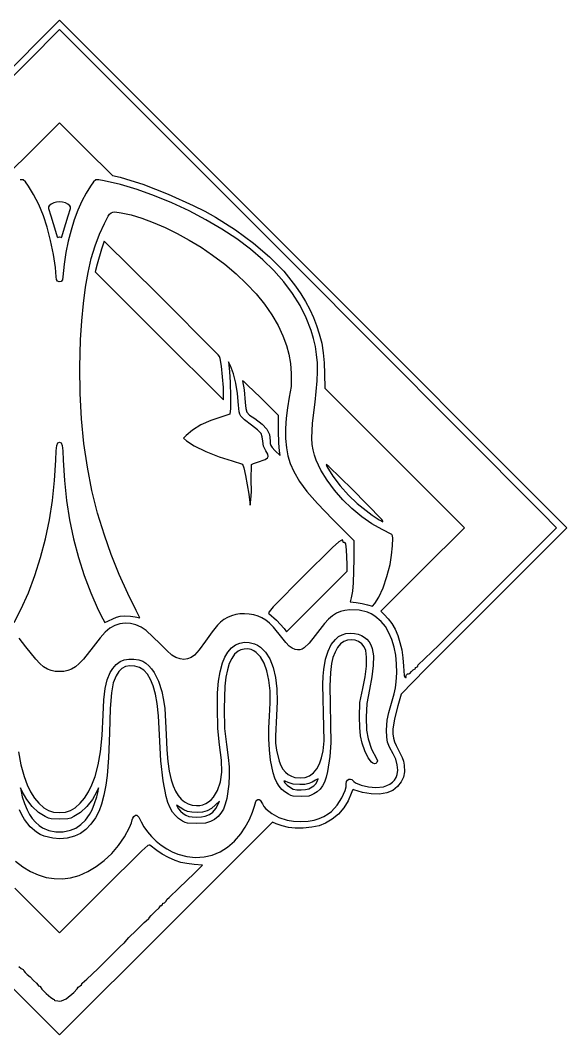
# Model space of a CAD drawing. Extents: x 247 to 565, y 182 to 499.
# Drawn here: x 393.7 to 564.6, y 182.1 to 499.2 of the extents above; entities that cross this region are included whole.
import ezdxf

# ---------------------------------------------------------------- set-up
doc = ezdxf.new("R2010")
doc.units = 0

msp = doc.modelspace()

# ---------------------------------------------------------------- linework, layer by layer
at = {"layer": 'Calque 1'}
for p, q in [((326.65155, 419.89691), (405.96015, 499.20551)), ((405.96015, 499.20551), (485.26875, 419.89691)), ((405.96087, 496.29526), (332.78697, 423.13816)), ((479.13477, 423.13816), (405.96087, 496.29526)), ((397.69259, 458.95961), (405.96082, 467.18823)), ((405.96082, 467.18823), (414.22905, 458.95961)), ((389.42436, 450.73098), (397.69259, 458.95961)), ((414.22905, 458.95961), (422.49728, 450.73098)), ((422.49728, 450.73098), (424.87853, 450.12766)), ((394.578136, 449.299985), (393.617073, 449.36441)), ((395.320599, 448.691697), (394.578136, 449.299985)), ((396.29584, 447.3613), (395.320599, 448.691697)), ((397.86667, 444.794786), (396.29584, 447.3613)), ((415.62246, 447.36139), (414.245139, 445.194324)), ((416.598908, 448.691863), (415.62246, 447.36139)), ((417.341809, 449.300135), (416.598908, 448.691863)), ((418.302853, 449.364514), (417.341809, 449.300135)), ((419.93373, 449.06331), (418.302853, 449.364514)), ((425.004902, 447.867159), (419.93373, 449.06331)), ((424.87853, 450.12766), (428.292431, 449.165775)), ((430.282741, 446.285816), (425.004902, 447.867159)), ((428.292431, 449.165775), (432.009323, 447.944925)), ((432.009323, 447.944925), (439.926374, 444.904081)), ((399.45112, 441.583166), (397.86667, 444.794786)), ((414.245139, 445.194324), (412.936277, 442.683813)), ((435.679752, 444.3577), (430.282741, 446.285816)), ((441.108443, 442.121226), (435.679752, 444.3577)), ((439.926374, 444.904081), (447.778278, 441.360626)), ((400.90393, 438.049063), (399.45112, 441.583166)), ((402.69663, 441.17707), (402.507986, 440.860632)), ((402.507986, 440.860632), (402.508734, 440.376393)), ((403.345127, 441.719178), (402.69663, 441.17707)), ((404.137316, 442.106399), (403.345127, 441.719178)), ((405.025299, 442.338731), (404.137316, 442.106399)), ((405.96118, 442.416175), (405.025299, 442.338731)), ((406.897061, 442.338731), (405.96118, 442.416175)), ((407.785044, 442.106399), (406.897061, 442.338731)), ((408.577233, 441.719178), (407.785044, 442.106399)), ((409.22573, 441.17707), (408.577233, 441.719178)), ((409.414374, 440.860632), (409.22573, 441.17707)), ((409.413626, 440.376393), (409.414374, 440.860632)), ((412.936277, 442.683813), (411.711637, 439.876538)), ((446.481319, 439.614813), (441.108443, 442.121226)), ((447.778278, 441.360626), (451.413736, 439.511513)), ((402.07984, 434.5151), (400.90393, 438.049063)), ((402.508734, 440.376393), (403.21534, 438.08929)), ((403.21534, 438.08929), (404.68548, 433.25633)), ((407.23688, 433.25633), (408.70702, 438.08929)), ((408.70702, 438.08929), (409.413626, 440.376393)), ((411.711637, 439.876538), (410.586984, 436.819183)), ((419.97688, 435.706), (421.153983, 437.964687)), ((421.153983, 437.964687), (421.611813, 438.631322)), ((421.611813, 438.631322), (422.071882, 439.045211)), ((422.071882, 439.045211), (422.601232, 439.24815)), ((422.601232, 439.24815), (423.266903, 439.281935)), ((423.266903, 439.281935), (425.27537, 439.00922)), ((425.27537, 439.00922), (428.318737, 438.360467)), ((428.318737, 438.360467), (431.663365, 437.357059)), ((451.710888, 436.876878), (446.481319, 439.614813)), ((451.413736, 439.511513), (454.71363, 437.67006)), ((454.71363, 437.67006), (460.996202, 433.699346)), ((403.142951, 430.35699), (402.07984, 434.5151)), ((410.586984, 436.819183), (409.578081, 433.558428)), ((418.431909, 432.313545), (419.97688, 435.706)), ((431.663365, 437.357059), (435.234125, 436.033645)), ((435.234125, 436.033645), (438.955887, 434.424879)), ((456.709656, 433.945838), (451.710888, 436.876878)), ((404.68548, 433.25633), (405.19882, 431.5469)), ((405.19882, 431.5469), (405.393068, 431.306716)), ((405.393068, 431.306716), (405.59792, 431.36816)), ((405.59792, 431.36816), (405.96118, 431.537345)), ((405.96118, 431.537345), (406.32444, 431.36816)), ((406.32444, 431.36816), (406.529292, 431.306711)), ((406.32444, 431.36816), (406.32444, 431.36816)), ((406.529292, 431.306711), (406.72354, 431.546885)), ((406.72354, 431.546885), (407.23688, 433.25633)), ((409.578081, 433.558428), (408.700694, 430.140956)), ((417.07647, 428.656308), (418.431909, 432.313545)), ((438.955887, 434.424879), (442.753523, 432.565411)), ((442.753523, 432.565411), (446.551902, 430.489895)), ((461.39013, 430.86011), (456.709656, 433.945838)), ((460.996202, 433.699346), (466.649658, 429.554943)), ((404.043779, 425.965681), (403.142951, 430.35699)), ((408.700694, 430.140956), (407.970585, 426.613449)), ((415.903906, 424.70167), (417.07647, 428.656308)), ((419.9513, 430.1294), (419.040786, 427.710625)), ((436.909529, 413.426845), (419.9513, 430.1294)), ((446.551902, 430.489895), (450.275894, 428.23298)), ((450.275894, 428.23298), (453.85037, 425.82932)), ((465.643263, 427.681659), (461.39013, 430.86011)), ((466.649658, 429.554943), (471.670906, 425.24032)), ((404.668064, 421.969557), (404.043779, 425.965681)), ((407.970585, 426.613449), (407.40352, 423.02259)), ((419.040786, 427.710625), (417.71724, 423.00588)), ((453.85037, 425.82932), (457.662355, 422.963511)), ((469.523138, 424.375293), (465.643263, 427.681659)), ((471.670906, 425.24032), (476.056855, 420.758948)), ((404.90155, 418.997), (404.668064, 421.969557)), ((407.40352, 423.02259), (407.01821, 418.997)), ((414.90756, 420.417013), (415.903906, 424.70167)), ((417.71724, 423.00588), (417.12104, 420.62463)), ((457.662355, 422.963511), (461.208415, 419.96996)), ((473.024166, 420.947888), (469.523138, 424.375293)), ((556.83787, 345.26696), (479.13477, 423.13816)), ((405.019298, 418.148471), (404.90155, 418.997)), ((407.01821, 418.997), (406.904598, 418.047253)), ((414.080774, 415.769716), (414.90756, 420.417013)), ((417.12104, 420.62463), (437.13884, 400.58243)), ((461.208415, 419.96996), (464.469581, 416.870475)), ((476.14076, 417.406322), (473.024166, 420.947888)), ((476.056855, 420.758948), (479.804413, 416.114295)), ((485.26875, 419.89691), (564.57735, 340.58831)), ((405.347836, 417.607741), (405.019298, 418.148471)), ((405.850106, 417.407843), (405.347836, 417.607741)), ((406.48905, 417.58181), (405.850106, 417.407843)), ((406.904598, 418.047253), (406.48905, 417.58181)), ((413.41689, 410.727161), (414.080774, 415.769716)), ((464.469581, 416.870475), (467.426882, 413.686864)), ((478.867331, 413.757474), (476.14076, 417.406322)), ((479.804413, 416.114295), (481.43783, 413.731824)), ((455.5521, 394.6338), (436.909529, 413.426845)), ((467.426882, 413.686864), (470.061351, 410.440935)), ((481.198292, 410.008221), (478.867331, 413.757474)), ((481.43783, 413.731824), (482.910489, 411.309833)), ((412.909251, 405.256729), (413.41689, 410.727161)), ((470.061351, 410.440935), (472.354018, 407.154496)), ((483.128054, 406.16544), (481.198292, 410.008221)), ((482.910489, 411.309833), (484.222006, 408.848758)), ((472.354018, 407.154496), (474.285914, 403.849355)), ((484.65103, 402.23601), (483.128054, 406.16544)), ((484.222006, 408.848758), (485.371992, 406.349032)), ((485.371992, 406.349032), (486.360062, 403.811088)), ((412.5512, 399.3258), (412.909251, 405.256729)), ((474.285914, 403.849355), (475.83807, 400.54732)), ((486.360062, 403.811088), (487.18583, 401.23536)), ((437.13884, 400.58243), (457.26474, 380.54023)), ((475.83807, 400.54732), (476.946845, 397.570084)), ((485.396374, 399.74416), (484.65103, 402.23601)), ((485.967609, 397.258956), (485.396374, 399.74416)), ((487.18583, 401.23536), (487.947473, 398.225269)), ((412.312017, 390.803807), (412.5512, 399.3258)), ((476.946845, 397.570084), (477.696606, 394.803345)), ((486.367299, 394.733816), (485.967609, 397.258956)), ((487.947473, 398.225269), (488.461556, 395.283868)), ((455.967993, 394.094172), (455.5521, 394.6338)), ((456.248586, 393.458166), (455.967993, 394.094172)), ((456.66377, 391.06193), (456.248586, 393.458166)), ((477.696606, 394.803345), (478.149429, 391.957368)), ((486.598011, 392.122157), (486.367299, 394.733816)), ((488.461556, 395.283868), (488.759304, 392.178587)), ((412.399881, 382.586916), (412.312017, 390.803807)), ((457.18904, 384.44286), (456.66377, 391.06193)), ((459.39378, 391.22411), (458.78263, 392.44655)), ((458.78263, 392.44655), (459.07197, 389.46999)), ((460.337517, 388.691749), (459.39378, 391.22411)), ((478.149429, 391.957368), (478.36739, 388.74242)), ((486.66231, 389.3774), (486.598011, 392.122157)), ((488.759304, 392.178587), (488.87194, 388.67686)), ((459.07197, 389.46999), (459.326857, 385.966335)), ((461.072605, 385.821059), (460.337517, 388.691749)), ((478.36739, 388.74242), (478.377469, 384.775768)), ((486.562761, 386.45296), (486.66231, 389.3774)), ((488.87194, 388.67686), (488.90774, 384.24567)), ((457.18894, 384.44284), (457.18904, 384.44286)), ((457.26474, 380.54023), (457.18894, 384.44284)), ((459.326857, 385.966335), (459.453062, 381.597644)), ((461.60625, 382.577294), (461.072605, 385.821059)), ((463.599698, 386.250085), (463.20631, 386.4933)), ((463.20631, 386.4933), (463.695501, 383.682794)), ((464.780304, 385.196691), (463.599698, 386.250085)), ((468.77259, 381.33623), (464.780304, 385.196691)), ((478.377469, 384.775768), (477.82489, 381.38135)), ((485.88238, 379.87871), (486.562761, 386.45296)), ((488.90774, 384.24567), (510.73504, 362.41717)), ((412.818015, 374.648598), (412.399881, 382.586916)), ((459.453062, 381.597644), (459.431987, 377.807426)), ((461.94566, 378.92571), (461.60625, 382.577294)), ((463.695501, 383.682794), (464.06644, 379.74668)), ((474.487, 375.65), (468.77259, 381.33623)), ((477.82489, 381.38135), (477.228316, 378.073197)), ((459.431987, 377.807426), (459.24503, 376.03919)), ((462.134689, 376.849082), (461.94566, 378.92571)), ((464.06644, 379.74668), (464.223162, 377.861403)), ((464.223162, 377.861403), (464.58144, 376.706212)), ((477.228316, 378.073197), (476.838131, 374.816533)), ((485.090132, 373.301307), (485.88238, 379.87871)), ((413.569641, 366.962325), (412.818015, 374.648598)), ((456.43532, 375.14099), (453.274566, 374.113839)), ((459.24503, 376.03919), (456.43532, 375.14099)), ((462.317085, 376.121775), (462.134689, 376.849082)), ((462.621444, 375.504195), (462.317085, 376.121775)), ((463.786167, 374.305386), (462.621444, 375.504195)), ((466.0091, 372.66699), (463.786167, 374.305386)), ((464.58144, 376.706212), (465.418158, 375.804525)), ((465.418158, 375.804525), (467.0102, 374.67976)), ((467.0102, 374.67976), (469.288242, 372.955116)), ((474.48818, 370.85526), (474.487, 375.65)), ((476.838131, 374.816533), (476.655316, 371.622377)), ((447.506, 371.097314), (445.51632, 369.43118)), ((450.195104, 372.712074), (447.506, 371.097314)), ((453.274566, 374.113839), (450.195104, 372.712074)), ((467.915274, 371.166507), (466.0091, 372.66699)), ((468.98603, 370.06417), (467.915274, 371.166507)), ((469.288242, 372.955116), (470.77491, 371.341572)), ((470.77491, 371.341572), (471.257513, 370.525005)), ((476.655316, 371.622377), (476.68085, 368.50175)), ((484.876084, 368.550371), (485.090132, 373.301307)), ((445.51632, 369.43118), (444.72257, 368.58525)), ((444.72257, 368.58525), (445.68366, 367.74975)), ((469.35021, 369.022849), (468.98603, 370.06417)), ((469.54159, 367.63712), (469.35021, 369.022849)), ((471.257513, 370.525005), (471.585513, 369.674461)), ((471.585513, 369.674461), (471.83536, 367.78911)), ((474.566278, 367.057104), (474.48818, 370.85526)), ((476.68085, 368.50175), (476.90859, 365.603908)), ((484.990264, 366.635907), (484.876084, 368.550371)), ((404.947794, 364.593414), (405.148438, 366.295171)), ((405.148438, 366.295171), (405.46631, 367.10518)), ((405.46631, 367.10518), (405.96082, 367.31123)), ((405.96082, 367.31123), (406.45533, 367.10518)), ((406.45533, 367.10518), (406.773203, 366.295171)), ((406.773203, 366.295171), (406.973846, 364.593414)), ((414.657982, 359.501568), (413.569641, 366.962325)), ((445.68366, 367.74975), (448.114464, 366.145774)), ((448.114464, 366.145774), (451.698906, 364.38658)), ((469.780511, 366.075455), (469.54159, 367.63712)), ((470.47949, 364.64837), (469.780511, 366.075455)), ((471.83536, 367.78911), (471.868496, 366.905608)), ((471.868496, 366.905608), (472.043974, 366.268592)), ((472.043974, 366.268592), (472.489397, 365.612598)), ((472.489397, 365.612598), (473.33237, 364.67216)), ((473.33237, 364.67216), (474.92115, 363.15904)), ((474.75404, 364.65856), (474.566278, 367.057104)), ((476.90859, 365.603908), (477.368192, 363.090789)), ((485.254249, 364.909355), (484.990264, 366.635907)), ((485.66979, 363.281145), (485.254249, 364.909355)), ((404.420756, 355.360458), (404.80497, 361.71212)), ((404.80497, 361.71212), (404.947794, 364.593414)), ((406.973846, 364.593414), (407.11667, 361.71212)), ((407.11667, 361.71212), (407.501042, 355.356874)), ((451.698906, 364.38658), (455.838575, 362.736308)), ((455.838575, 362.736308), (459.93506, 361.4591)), ((467.86507, 361.07202), (470.257191, 361.93039)), ((470.257191, 361.93039), (470.956903, 362.398212)), ((471.06231, 363.552523), (470.47949, 364.64837)), ((470.956903, 362.398212), (471.25843, 362.85641)), ((471.25843, 362.85641), (471.06231, 363.552523)), ((474.75286, 364.65846), (474.75404, 364.65856)), ((474.92115, 363.15904), (474.75286, 364.65846)), ((477.368192, 363.090789), (478.127071, 360.69055)), ((486.23864, 361.66171), (485.66979, 363.281145)), ((487.699547, 358.541471), (486.23864, 361.66171)), ((510.73504, 362.41717), (532.56234, 340.58867)), ((416.086261, 352.239797), (414.657982, 359.501568)), ((459.93506, 361.4591), (463.16107, 360.48592)), ((463.16107, 360.48592), (463.557874, 359.350445)), ((463.557874, 359.350445), (464.123129, 356.940034)), ((465.928, 355.56052), (465.9795, 360.35851)), ((465.9795, 360.35851), (466.605305, 360.682246)), ((466.605305, 360.682246), (467.86507, 361.07202)), ((478.127071, 360.69055), (479.25264, 358.13135)), ((489.612579, 355.402643), (487.699547, 358.541471)), ((490.207131, 359.746074), (489.335446, 360.393915)), ((489.335446, 360.393915), (489.56613, 359.77052)), ((489.56613, 359.77052), (491.446918, 356.717233)), ((497.48585, 352.62677), (490.207131, 359.746074)), ((403.750517, 349.126904), (404.420756, 355.360458)), ((407.501042, 355.356874), (408.171455, 349.121431)), ((464.123129, 356.940034), (465.16525, 351.08069)), ((465.952191, 351.866309), (465.92798, 355.56053)), ((465.92798, 355.56053), (465.928, 355.56052)), ((479.25264, 358.13135), (480.965812, 355.069016)), ((491.911898, 352.31413), (489.612579, 355.402643)), ((491.446918, 356.717233), (493.727675, 353.667411)), ((417.857699, 345.150484), (416.086261, 352.239797)), ((480.965812, 355.069016), (483.275012, 351.910335)), ((494.531669, 349.344839), (491.911898, 352.31413)), ((493.727675, 353.667411), (496.29752, 350.757294)), ((506.8026, 343.16792), (497.48585, 352.62677)), ((402.797521, 343.025459), (403.750517, 349.126904)), ((408.171455, 349.121431), (409.124821, 343.019016)), ((465.16525, 351.08069), (465.62466, 347.62777)), ((465.62466, 347.62777), (465.83778, 349.3335)), ((465.83778, 349.3335), (465.952191, 351.866309)), ((483.275012, 351.910335), (486.594227, 348.146112)), ((497.406055, 346.563675), (494.531669, 349.344839)), ((496.29752, 350.757294), (499.04557, 348.12312)), ((486.594227, 348.146112), (491.33744, 343.26715)), ((500.469219, 344.039545), (497.406055, 346.563675)), ((499.04557, 348.12312), (503.701264, 344.5422)), ((401.565036, 337.07012), (402.797521, 343.025459)), ((409.124821, 343.019016), (410.358052, 337.062858)), ((419.97552, 338.2071), (417.857699, 345.150484)), ((491.33744, 343.26715), (498.03581, 336.55335)), ((503.655326, 341.841355), (500.469219, 344.039545)), ((503.701264, 344.5422), (505.904725, 343.050931)), ((505.904725, 343.050931), (507.0641, 342.44031)), ((507.098028, 342.654047), (506.8026, 343.16792)), ((506.8026, 343.16792), (506.8026, 343.16792)), ((507.0641, 342.44031), (507.098028, 342.654047)), ((561.36703, 340.55293), (556.83787, 345.26696)), ((506.89854, 340.03801), (503.655326, 341.841355)), ((509.91318, 338.43206), (506.89854, 340.03801)), ((532.56234, 340.58867), (519.49784, 327.52217)), ((564.57735, 340.58831), (538.71455, 314.72461)), ((539.83773, 319.02243), (561.36703, 340.55293)), ((400.056331, 331.274888), (401.565036, 337.07012)), ((410.358052, 337.062858), (411.868061, 331.266182)), ((422.130149, 332.216719), (419.97552, 338.2071)), ((493.275549, 336.155617), (491.303221, 334.374127)), ((493.99088, 336.57261), (493.275549, 336.155617)), ((494.255556, 336.435569), (493.99088, 336.57261)), ((494.33541, 336.65321), (494.255556, 336.435569)), ((494.386679, 336.868721), (494.33541, 336.65321)), ((494.58254, 336.63211), (494.386679, 336.868721)), ((494.71363, 336.06667), (494.58254, 336.63211)), ((498.03581, 336.55335), (498.035, 330.755)), ((510.07387, 338.049302), (509.91318, 338.43206)), ((510.157697, 337.295152), (510.07387, 338.049302)), ((510.113651, 334.966088), (510.157697, 337.295152)), ((491.303221, 334.374127), (482.28308, 325.48191)), ((494.769715, 335.94939), (494.71363, 336.06667)), ((495.06181, 335.92175), (494.769715, 335.94939)), ((495.30528, 335.85829), (495.06181, 335.92175)), ((495.469933, 335.544971), (495.30528, 335.85829)), ((495.69417, 333.70906), (495.469933, 335.544971)), ((495.8926, 329.20977), (495.69417, 333.70906)), ((509.818822, 332.031679), (510.113651, 334.966088)), ((398.274673, 325.653761), (400.056331, 331.274888)), ((411.868061, 331.266182), (413.651758, 325.642215)), ((424.655189, 325.976126), (422.130149, 332.216719)), ((498.035, 330.755), (497.816236, 323.381055)), ((509.31099, 329.07874), (509.818822, 332.031679)), ((486.44161, 317.48491), (495.91884, 326.95939)), ((495.89264, 329.20973), (495.8926, 329.20977)), ((495.91884, 326.95939), (495.89264, 329.20973)), ((519.49784, 327.52217), (506.43334, 314.45567)), ((508.333347, 325.328291), (509.31099, 329.07874)), ((396.22333, 320.220738), (398.274673, 325.653761)), ((413.651758, 325.642215), (415.706057, 320.204186)), ((427.341169, 319.97732), (424.655189, 325.976126)), ((482.28308, 325.48191), (472.795342, 315.858185)), ((507.122028, 321.802093), (508.333347, 325.328291)), ((497.537698, 320.712912), (497.14187, 318.6628)), ((497.816236, 323.381055), (497.537698, 320.712912)), ((505.817772, 318.861918), (507.122028, 321.802093)), ((393.90557, 314.98982), (396.22333, 320.220738)), ((415.706057, 320.204186), (418.02787, 314.96532)), ((429.97862, 314.7123), (427.341169, 319.97732)), ((476.96439, 308.01042), (486.44161, 317.48491)), ((497.14187, 318.6628), (496.80632, 317.36923)), ((496.80632, 317.36923), (498.76033, 317.19216)), ((498.76033, 317.19216), (500.60172, 316.923508)), ((504.56132, 316.86954), (505.817772, 318.861918)), ((524.557668, 303.862866), (539.83773, 319.02243)), ((391.80608, 310.95493), (393.90557, 314.98982)), ((418.02787, 314.96532), (419.458886, 312.128446)), ((431.04876, 312.4069), (429.97862, 314.7123)), ((471.476878, 314.28951), (471.346812, 313.96358)), ((471.346812, 313.96358), (471.44488, 313.80901)), ((472.795342, 315.858185), (471.476878, 314.28951)), ((493.858766, 314.391313), (492.581121, 313.853075)), ((495.218799, 314.721198), (493.858766, 314.391313)), ((496.70361, 314.87398), (495.218799, 314.721198)), ((499.66144, 314.771097), (496.70361, 314.87398)), ((502.257141, 314.148286), (499.66144, 314.771097)), ((500.60172, 316.923508), (502.28495, 316.52626)), ((503.435082, 313.6361), (502.257141, 314.148286)), ((502.28495, 316.52626), (503.85556, 316.03744)), ((503.85556, 316.03744), (504.56132, 316.86954)), ((506.43334, 314.45567), (507.52663, 313.46794)), ((538.71455, 314.72461), (520.449012, 296.358022)), ((419.458886, 312.128446), (420.17447, 311.00845)), ((420.17447, 311.00845), (423.750188, 312.645195)), ((423.750188, 312.645195), (424.873797, 312.90691)), ((426.489245, 310.791724), (424.836544, 310.566447)), ((424.873797, 312.90691), (426.1894, 313.00862)), ((426.1894, 313.00862), (428.114805, 312.983601)), ((428.162502, 310.695846), (426.489245, 310.791724)), ((428.114805, 312.983601), (429.62864, 312.70347)), ((429.62864, 312.70347), (431.04876, 312.4069)), ((456.315884, 311.087598), (455.32976, 310.14209)), ((457.388503, 311.890891), (456.315884, 311.087598)), ((458.540224, 312.549403), (457.388503, 311.890891)), ((459.763657, 313.060565), (458.540224, 312.549403)), ((461.051412, 313.42181), (459.763657, 313.060565)), ((462.396096, 313.630569), (461.051412, 313.42181)), ((463.790319, 313.684275), (462.396096, 313.630569)), ((465.22669, 313.58036), (463.790319, 313.684275)), ((466.69591, 313.329228), (465.22669, 313.58036)), ((468.030156, 312.947714), (466.69591, 313.329228)), ((469.270303, 312.406808), (468.030156, 312.947714)), ((470.457226, 311.677498), (469.270303, 312.406808)), ((471.631801, 310.730773), (470.457226, 311.677498)), ((471.44488, 313.80901), (473.86017, 311.684782)), ((473.86017, 311.684782), (476.23733, 309.05957)), ((490.103428, 312.026539), (488.818597, 310.67574)), ((491.343472, 313.075234), (490.103428, 312.026539)), ((492.581121, 313.853075), (491.343472, 313.075234)), ((504.541557, 312.986963), (503.435082, 313.6361)), ((506.56553, 311.26854), (504.541557, 312.986963)), ((507.856692, 309.665628), (506.56553, 311.26854)), ((507.52663, 313.46794), (508.778393, 312.155757)), ((508.778393, 312.155757), (509.900769, 310.605459)), ((420.23664, 307.97283), (418.66539, 306.160861)), ((421.686754, 309.156087), (420.23664, 307.97283)), ((423.227884, 310.02093), (421.686754, 309.156087)), ((424.836544, 310.566447), (423.227884, 310.02093)), ((429.832828, 310.2779), (428.162502, 310.695846)), ((431.476736, 309.536973), (429.832828, 310.2779)), ((433.07074, 308.47215), (431.476736, 309.536973)), ((437.30407, 304.37148), (433.07074, 308.47215)), ((453.649897, 308.045559), (451.57636, 305.12771)), ((455.32976, 310.14209), (453.649897, 308.045559)), ((472.834903, 309.537622), (471.631801, 310.730773)), ((475.49019, 306.296), (472.834903, 309.537622)), ((476.23733, 309.05957), (476.96439, 308.01042)), ((488.818597, 310.67574), (485.94501, 306.94283)), ((495.537935, 307.475478), (496.97679, 307.60729)), ((496.97679, 307.60729), (498.193237, 307.550857)), ((508.965071, 307.773516), (507.856692, 309.665628)), ((509.881692, 305.628237), (508.965071, 307.773516)), ((509.900769, 310.605459), (510.887377, 308.834181)), ((510.887377, 308.834181), (511.731839, 306.859055)), ((395.46917, 303.30655), (393.38782, 306.010948)), ((418.66539, 306.160861), (416.45097, 303.30655)), ((451.57636, 305.12771), (449.618774, 302.401261)), ((460.955572, 303.932757), (462.3104, 304.548179)), ((462.3104, 304.548179), (463.769653, 304.825774)), ((463.769653, 304.825774), (465.315205, 304.754629)), ((465.315205, 304.754629), (466.92893, 304.32383)), ((476.755519, 304.698112), (475.49019, 306.296)), ((477.802092, 303.599393), (476.755519, 304.698112)), ((484.057224, 304.474583), (482.513949, 303.008393)), ((485.94501, 306.94283), (484.057224, 304.474583)), ((490.930725, 304.049322), (492.21917, 305.66789)), ((492.21917, 305.66789), (493.242489, 306.539761)), ((493.242489, 306.539761), (494.320956, 307.130962)), ((494.831866, 305.019446), (493.80038, 304.26392)), ((494.320956, 307.130962), (495.537935, 307.475478)), ((495.982756, 305.451932), (494.831866, 305.019446)), ((497.187882, 305.578242), (495.982756, 305.451932)), ((498.38208, 305.415241), (497.187882, 305.578242)), ((498.193237, 307.550857), (499.322914, 307.327459)), ((499.500183, 304.979796), (498.38208, 305.415241)), ((499.322914, 307.327459), (500.356257, 306.943809)), ((500.477024, 304.288773), (499.500183, 304.979796)), ((500.356257, 306.943809), (501.283702, 306.40662)), ((501.283702, 306.40662), (502.095686, 305.722605)), ((502.095686, 305.722605), (502.782645, 304.898478)), ((502.782645, 304.898478), (503.335014, 303.940952)), ((510.597579, 303.265826), (509.881692, 305.628237)), ((511.731839, 306.859055), (512.427774, 304.697215)), ((512.427774, 304.697215), (512.968802, 302.365793)), ((398.504131, 299.501812), (395.46917, 303.30655)), ((416.45097, 303.30655), (413.415992, 299.501812)), ((439.500268, 302.177758), (437.30407, 304.37148)), ((441.086885, 300.797705), (439.500268, 302.177758)), ((449.618774, 302.401261), (448.21768, 300.7649)), ((457.698915, 300.168687), (458.631703, 301.732097)), ((458.631703, 301.732097), (459.723298, 302.990426)), ((459.723298, 302.990426), (460.955572, 303.932757)), ((461.82312, 302.02963), (460.729244, 301.023518)), ((462.65869, 302.440156), (461.82312, 302.02963)), ((463.718765, 302.664089), (462.65869, 302.440156)), ((464.850427, 302.684387), (463.718765, 302.664089)), ((465.90076, 302.48401), (464.850427, 302.684387)), ((466.725736, 302.129008), (465.90076, 302.48401)), ((467.493708, 301.629784), (466.725736, 302.129008)), ((466.92893, 304.32383), (467.899345, 303.875612)), ((468.854252, 300.214533), (467.493708, 301.629784)), ((467.899345, 303.875612), (468.802424, 303.284286)), ((468.802424, 303.284286), (470.402488, 301.685672)), ((470.402488, 301.685672), (471.720947, 299.554719)), ((478.735112, 302.904522), (477.802092, 303.599393)), ((479.65978, 302.51818), (478.735112, 302.904522)), ((480.406865, 302.379525), (479.65978, 302.51818)), ((481.114897, 302.403258), (480.406865, 302.379525)), ((481.808913, 302.607006), (481.114897, 302.403258)), ((482.513949, 303.008393), (481.808913, 302.607006)), ((489.1645, 299.45698), (489.925355, 302.012436)), ((489.925355, 302.012436), (490.930725, 304.049322)), ((492.150956, 301.718485), (491.481683, 299.985643)), ((492.941461, 303.183142), (492.150956, 301.718485)), ((493.80038, 304.26392), (492.941461, 303.183142)), ((501.247439, 303.359035), (500.477024, 304.288773)), ((501.74626, 302.20745), (501.247439, 303.359035)), ((502.00123, 300.147241), (501.74626, 302.20745)), ((503.335014, 303.940952), (503.74323, 302.85674)), ((503.74323, 302.85674), (504.101133, 300.539291)), ((511.103756, 300.722317), (510.597579, 303.265826)), ((512.968802, 302.365793), (513.348544, 299.881924)), ((518.05313, 297.64973), (524.557668, 303.862866)), ((399.794409, 298.160637), (398.504131, 299.501812)), ((400.999429, 297.145013), (399.794409, 298.160637)), ((412.12571, 298.160637), (410.920689, 297.145013)), ((413.415992, 299.501812), (412.12571, 298.160637)), ((423.72153, 297.814092), (424.956042, 298.749256)), ((424.956042, 298.749256), (426.19003, 299.30983)), ((426.19003, 299.30983), (427.597451, 299.526607)), ((427.597451, 299.526607), (429.211452, 299.508366)), ((429.211452, 299.508366), (430.774247, 299.275485)), ((430.774247, 299.275485), (432.02805, 298.84834)), ((432.02805, 298.84834), (432.992086, 298.24458)), ((432.992086, 298.24458), (433.908443, 297.448391)), ((442.368567, 300.00002), (441.086885, 300.797705)), ((443.64996, 299.5534), (442.368567, 300.00002)), ((444.834643, 299.409181), (443.64996, 299.5534)), ((446.007556, 299.567464), (444.834643, 299.409181)), ((447.143601, 300.02159), (446.007556, 299.567464)), ((448.21768, 300.7649), (447.143601, 300.02159)), ((456.153043, 295.520572), (456.94306, 298.31111)), ((456.94306, 298.31111), (457.698915, 300.168687)), ((459.053033, 298.129515), (458.453412, 296.17086)), ((459.808762, 299.735274), (459.053033, 298.129515)), ((460.729244, 301.023518), (459.808762, 299.735274)), ((469.973613, 298.269987), (468.854252, 300.214533)), ((470.843014, 295.827873), (469.973613, 298.269987)), ((471.720947, 299.554719), (472.749625, 296.918156)), ((488.6096, 296.2827), (489.1645, 299.45698)), ((490.98646, 298.10031), (490.682886, 295.364988)), ((491.481683, 299.985643), (490.98646, 298.10031)), ((501.913405, 297.316909), (502.00123, 300.147241)), ((504.101133, 300.539291), (504.072036, 297.519486)), ((511.391247, 298.033743), (511.103756, 300.722317)), ((513.348544, 299.881924), (513.56062, 297.26274)), ((402.168847, 296.418505), (400.999429, 297.145013)), ((403.352322, 295.944679), (402.168847, 296.418505)), ((404.59951, 295.687103), (403.352322, 295.944679)), ((405.96007, 295.60934), (404.59951, 295.687103)), ((407.32062, 295.687103), (405.96007, 295.60934)), ((408.567801, 295.944679), (407.32062, 295.687103)), ((409.751272, 296.418505), (408.567801, 295.944679)), ((410.920689, 297.145013), (409.751272, 296.418505)), ((420.9016, 293.050808), (421.78235, 295.30308)), ((421.78235, 295.30308), (422.619347, 296.62511)), ((422.619347, 296.62511), (423.72153, 297.814092)), ((424.482895, 295.64049), (423.66858, 294.33468)), ((425.440512, 296.570666), (424.482895, 295.64049)), ((426.578449, 297.151906), (425.440512, 296.570666)), ((427.93372, 297.41091), (426.578449, 297.151906)), ((429.562654, 297.349105), (427.93372, 297.41091)), ((431.016483, 296.907367), (429.562654, 297.349105)), ((432.303557, 296.074256), (431.016483, 296.907367)), ((433.432227, 294.838336), (432.303557, 296.074256)), ((433.908443, 297.448391), (434.768642, 296.473357)), ((434.768642, 296.473357), (435.564206, 295.333061)), ((435.564206, 295.333061), (436.927516, 292.611021)), ((455.661217, 292.599632), (456.153043, 295.520572)), ((458.453412, 296.17086), (458.001258, 293.823926)), ((471.453675, 292.919919), (470.843014, 295.827873)), ((472.749625, 296.918156), (473.480347, 293.802716)), ((488.368952, 294.165442), (488.6096, 296.2827)), ((490.682886, 295.364988), (490.535292, 291.092624)), ((501.50236, 293.959272), (501.913405, 297.316909)), ((504.072036, 297.519486), (503.667162, 293.967259)), ((511.27427, 292.36554), (511.451077, 295.23614)), ((511.451077, 295.23614), (511.391247, 298.033743)), ((520.449012, 296.358022), (512.85185, 288.51941)), ((513.56062, 297.26274), (513.770784, 294.428116)), ((514.765608, 294.86628), (515.08303, 294.9181)), ((515.08303, 294.9181), (515.51832, 295.044505)), ((515.51832, 295.044505), (516.0548, 295.58941)), ((516.0548, 295.58941), (516.586089, 296.163896)), ((516.586089, 296.163896), (517.01894, 296.40284)), ((517.01894, 296.40284), (517.232533, 296.471727)), ((517.232533, 296.471727), (517.23674, 296.63735)), ((517.23674, 296.63735), (517.29677, 296.845427)), ((517.29677, 296.845427), (517.64462, 297.01641)), ((517.64462, 297.01641), (518.000581, 297.207707)), ((517.99763, 297.48425), (517.928248, 297.669657)), ((517.928248, 297.669657), (518.05313, 297.64973)), ((518.000581, 297.207707), (517.99763, 297.48425)), ((420.272727, 290.28533), (420.9016, 293.050808)), ((422.781052, 292.062892), (422.206506, 288.936111)), ((423.66858, 294.33468), (422.781052, 292.062892)), ((434.410844, 293.188169), (433.432227, 294.838336)), ((435.247758, 291.112318), (434.410844, 293.188169)), ((436.927516, 292.611021), (437.93055, 289.39094)), ((455.406313, 289.014557), (455.661217, 292.599632)), ((458.001258, 293.823926), (457.687927, 291.053331)), ((471.796819, 289.577855), (471.453675, 292.919919)), ((473.480347, 293.802716), (473.904937, 290.235127)), ((488.294896, 291.573762), (488.368952, 294.165442)), ((500.78767, 290.31715), (501.50236, 293.959272)), ((503.667162, 293.967259), (502.89773, 290.05254)), ((511.03614, 290.527528), (511.27427, 292.36554)), ((513.770784, 294.428116), (513.918149, 293.899121)), ((513.918149, 293.899121), (514.12686, 293.75701)), ((514.12686, 293.75701), (514.361236, 293.806095)), ((514.29767, 294.221958), (514.468158, 294.585127)), ((514.36114, 293.92409), (514.29767, 294.221958)), ((514.361236, 293.806095), (514.36114, 293.92409)), ((514.468158, 294.585127), (514.765608, 294.86628)), ((419.849974, 286.731677), (420.272727, 290.28533)), ((422.206506, 288.936111), (421.837425, 284.04024)), ((435.95132, 288.599344), (435.247758, 291.112318)), ((436.52988, 285.63781), (435.95132, 288.599344)), ((437.93055, 289.39094), (438.488447, 286.713515)), ((455.32706, 284.23161), (455.406313, 289.014557)), ((457.687927, 291.053331), (457.44316, 284.09963)), ((471.863667, 285.833409), (471.796819, 289.577855)), ((473.904937, 290.235127), (474.01522, 286.242122)), ((488.6684, 278.2786), (488.294896, 291.573762)), ((490.535292, 291.092624), (490.547603, 285.567128)), ((499.919284, 285.932486), (500.78767, 290.31715)), ((502.89773, 290.05254), (502.020882, 285.686919)), ((508.94317, 282.77666), (510.64947, 288.650823)), ((510.64947, 288.650823), (511.03614, 290.527528)), ((419.58758, 282.11488), (419.849974, 286.731677)), ((436.886312, 281.759476), (436.52988, 285.63781)), ((438.488447, 286.713515), (438.856631, 284.025811)), ((471.64544, 281.71831), (471.863667, 285.833409)), ((474.01522, 286.242122), (473.80302, 281.85043)), ((490.547603, 285.567128), (490.72374, 279.07241)), ((499.7699, 281.4536), (499.919284, 285.932486)), ((502.020882, 285.686919), (501.87983, 281.32129)), ((512.85185, 288.51941), (511.80711, 284.94804)), ((421.837425, 284.04024), (421.56629, 276.46118)), ((438.856631, 284.025811), (439.29945, 275.90444)), ((455.433704, 277.801014), (455.32706, 284.23161)), ((457.44316, 284.09963), (457.556929, 277.818437)), ((508.407164, 280.434333), (508.94317, 282.77666)), ((511.80711, 284.94804), (510.675481, 280.863065)), ((419.253045, 275.596934), (419.58758, 282.11488)), ((437.18807, 275.84823), (436.886312, 281.759476)), ((471.429046, 278.068654), (471.64544, 281.71831)), ((473.80302, 281.85043), (473.459375, 275.46074)), ((490.72374, 279.07241), (490.826335, 273.386896)), ((499.844121, 278.14645), (499.7699, 281.4536)), ((501.87983, 281.32129), (501.997804, 277.315496)), ((508.26637, 277.3527), (508.407164, 280.434333)), ((510.675481, 280.863065), (510.214456, 277.562751)), ((421.56629, 276.46118), (421.261345, 268.639647)), ((439.29945, 275.90444), (439.515082, 271.16515)), ((456.03639, 272.66701), (455.433704, 277.801014)), ((457.556929, 277.818437), (458.14361, 272.85483)), ((471.411566, 274.559096), (471.429046, 278.068654)), ((488.705307, 273.95849), (488.6684, 278.2786)), ((500.113587, 275.520844), (499.844121, 278.14645)), ((501.997804, 277.315496), (502.50622, 274.57442)), ((508.301499, 275.124854), (508.26637, 277.3527)), ((510.214456, 277.562751), (510.232712, 276.144189)), ((510.232712, 276.144189), (510.415368, 274.846607)), ((418.76467, 270.542584), (419.253045, 275.596934)), ((437.593445, 267.749687), (437.18807, 275.84823)), ((458.14361, 272.85483), (458.71929, 268.804041)), ((471.593326, 271.176021), (471.411566, 274.559096)), ((473.459375, 275.46074), (473.553439, 273.223725)), ((473.553439, 273.223725), (473.82592, 271.08093)), ((488.40458, 270.87027), (488.705307, 273.95849)), ((490.826335, 273.386896), (490.51187, 269.01821)), ((500.63838, 273.20284), (500.113587, 275.520844)), ((501.47858, 270.8185), (500.63838, 273.20284)), ((502.50622, 274.57442), (503.574845, 271.37276)), ((508.545992, 273.525095), (508.301499, 275.124854)), ((509.158515, 271.969204), (508.545992, 273.525095)), ((510.415368, 274.846607), (510.761342, 273.644945)), ((510.761342, 273.644945), (511.26955, 272.51414)), ((393.15548, 270.542602), (393.863357, 266.449742)), ((418.056792, 266.449732), (418.76467, 270.542584)), ((439.515082, 271.16515), (439.823592, 267.493287)), ((456.602083, 267.922462), (456.03639, 272.66701)), ((471.97465, 267.90581), (471.593326, 271.176021)), ((473.82592, 271.08093), (474.641564, 267.610135)), ((487.925636, 268.646423), (488.40458, 270.87027)), ((502.489461, 268.697327), (501.47858, 270.8185)), ((503.574845, 271.37276), (505.05261, 268.45034)), ((510.29773, 269.87296), (509.158515, 271.969204)), ((511.083854, 268.186638), (510.29773, 269.87296)), ((511.26955, 272.51414), (513.145139, 268.752612)), ((393.863357, 266.449742), (394.8564, 262.81628)), ((417.06375, 262.81628), (418.056792, 266.449732)), ((421.261345, 268.639647), (420.9009, 263.16188)), ((438.36545, 261.47783), (437.593445, 267.749687)), ((439.823592, 267.493287), (440.269079, 264.499002)), ((456.68529, 264.17264), (456.602083, 267.922462)), ((458.71929, 268.804041), (459.012762, 265.799709)), ((472.783823, 263.928583), (471.97465, 267.90581)), ((474.641564, 267.610135), (475.188312, 266.233876)), ((486.396785, 265.179212), (487.253977, 266.747146)), ((487.253977, 266.747146), (487.925636, 268.646423)), ((490.51187, 269.01821), (489.816052, 264.351236)), ((503.489646, 267.34453), (502.489461, 268.697327)), ((503.965708, 266.975765), (503.489646, 267.34453)), ((504.415073, 266.822486), (503.965708, 266.975765)), ((504.829733, 266.892488), (504.415073, 266.822486)), ((505.20168, 267.19357), (504.829733, 266.892488)), ((505.05261, 268.45034), (505.396984, 267.69294)), ((505.396984, 267.69294), (505.20168, 267.19357)), ((511.568571, 266.472289), (511.083854, 268.186638)), ((511.73097, 264.83815), (511.568571, 266.472289)), ((513.145139, 268.752612), (513.503599, 267.594315)), ((513.503599, 267.594315), (513.715, 266.31098)), ((440.269079, 264.499002), (440.89564, 261.79244)), ((456.271689, 261.122853), (456.68529, 264.17264)), ((459.061821, 263.226437), (458.90426, 260.46883)), ((459.012762, 265.799709), (459.061821, 263.226437)), ((473.304024, 262.326601), (472.783823, 263.928583)), ((475.188312, 266.233876), (475.836605, 265.083801)), ((475.836605, 265.083801), (476.593138, 264.149978)), ((476.593138, 264.149978), (477.464606, 263.422474)), ((477.464606, 263.422474), (478.457705, 262.891359)), ((484.15452, 263.064459), (485.361239, 263.949392)), ((485.361239, 263.949392), (486.396785, 265.179212)), ((489.816052, 264.351236), (489.375778, 262.560312)), ((511.208155, 262.490566), (511.55014, 263.39246)), ((511.55014, 263.39246), (511.73097, 264.83815)), ((513.828689, 264.275496), (513.550039, 262.580412)), ((513.715, 266.31098), (513.828689, 264.275496)), ((394.8564, 262.81628), (395.810777, 260.244271)), ((395.810777, 260.244271), (396.903239, 257.984627)), ((415.016911, 257.984627), (416.109373, 260.244271)), ((416.109373, 260.244271), (417.06375, 262.81628)), ((420.472017, 260.077285), (419.859171, 256.988057)), ((420.9009, 263.16188), (420.472017, 260.077285)), ((439.312185, 256.586424), (438.36545, 261.47783)), ((440.89564, 261.79244), (441.497168, 259.907548)), ((455.34696, 258.47841), (456.271689, 261.122853)), ((458.90426, 260.46883), (458.284497, 255.92547)), ((473.916926, 260.952508), (473.304024, 262.326601)), ((474.634247, 259.783902), (473.916926, 260.952508)), ((476.482202, 261.381584), (476.07434, 261.39621)), ((476.07434, 261.39621), (476.404114, 260.84459)), ((476.404114, 260.84459), (477.198315, 260.08083)), ((477.46281, 260.97416), (476.482202, 261.381584)), ((477.198315, 260.08083), (478.164258, 259.352965)), ((479.010406, 260.414297), (477.46281, 260.97416)), ((478.457705, 262.891359), (479.57913, 262.5467)), ((481.10083, 260.28837), (479.010406, 260.414297)), ((479.57913, 262.5467), (481.256285, 262.356341)), ((482.679155, 260.355044), (481.10083, 260.28837)), ((481.256285, 262.356341), (482.783809, 262.531185)), ((483.935074, 260.579862), (482.679155, 260.355044)), ((482.783809, 262.531185), (484.15452, 263.064459)), ((485.014254, 261.003263), (483.935074, 260.579862)), ((486.06236, 261.66568), (485.014254, 261.003263)), ((485.491877, 259.932), (486.090068, 260.559201)), ((486.86861, 262.120804), (486.06236, 261.66568)), ((486.090068, 260.559201), (486.55052, 261.26606)), ((486.55052, 261.26606), (486.86861, 262.120804)), ((488.850059, 261.075156), (488.220993, 259.853814)), ((489.375778, 262.560312), (488.850059, 261.075156)), ((495.555009, 259.573726), (495.65093, 260.56484)), ((495.65093, 260.56484), (495.746374, 261.228034)), ((495.746374, 261.228034), (495.97129, 261.68932)), ((495.97129, 261.68932), (496.402069, 261.93333)), ((496.402069, 261.93333), (496.924454, 261.994566)), ((496.924454, 261.994566), (497.397209, 261.880529)), ((497.397209, 261.880529), (497.6791, 261.59872)), ((497.6791, 261.59872), (497.982161, 261.206425)), ((497.982161, 261.206425), (498.559778, 260.813931)), ((498.559778, 260.813931), (500.33048, 260.093079)), ((500.33048, 260.093079), (502.574799, 259.565627)), ((508.346709, 259.96742), (509.268676, 260.425019)), ((509.268676, 260.425019), (510.058713, 261.001583)), ((510.058713, 261.001583), (510.708109, 261.691853)), ((510.708109, 261.691853), (511.208155, 262.490566)), ((512.839642, 261.099173), (511.65809, 259.70522)), ((513.550039, 262.580412), (512.839642, 261.099173)), ((394.28292, 258.11746), (393.75609, 259.22864)), ((393.75609, 259.22864), (393.92387, 258.1703)), ((393.92387, 258.1703), (394.328193, 256.474613)), ((395.697846, 255.650658), (394.28292, 258.11746)), ((396.903239, 257.984627), (398.126169, 256.05114)), ((413.793981, 256.05114), (415.016911, 257.984627)), ((417.63714, 258.11746), (416.222214, 255.650658)), ((417.591867, 256.474613), (417.99619, 258.1703)), ((418.16397, 259.22863), (417.63714, 258.11746)), ((417.99619, 258.1703), (418.16397, 259.22863)), ((419.859171, 256.988057), (419.135852, 254.216541)), ((441.497168, 259.907548), (442.209237, 258.272609)), ((442.209237, 258.272609), (443.031736, 256.887736)), ((443.031736, 256.887736), (443.964555, 255.75304)), ((454.101319, 256.39062), (455.34696, 258.47841)), ((475.467706, 258.798384), (474.634247, 259.783902)), ((476.429021, 257.973553), (475.467706, 258.798384)), ((477.52991, 257.28701), (476.429021, 257.973553)), ((478.315719, 256.912621), (477.52991, 257.28701)), ((478.164258, 259.352965), (479.00926, 258.90903)), ((479.072449, 256.700054), (478.315719, 256.912621)), ((479.00926, 258.90903), (480.193792, 258.672867)), ((480.193792, 258.672867), (481.568975, 258.607577)), ((481.568975, 258.607577), (482.899631, 258.709939)), ((482.899631, 258.709939), (483.95058, 258.97673)), ((484.707353, 256.934629), (483.948661, 256.702999)), ((483.95058, 258.97672), (485.491877, 259.932)), ((483.95058, 258.97673), (483.95058, 258.97672)), ((485.5347, 257.35311), (484.707353, 256.934629)), ((486.581215, 258.034746), (485.5347, 257.35311)), ((487.470679, 258.854329), (486.581215, 258.034746)), ((488.220993, 259.853814), (487.470679, 258.854329)), ((494.298042, 256.177), (495.285716, 258.489883)), ((495.285716, 258.489883), (495.555009, 259.573726)), ((497.14415, 257.46166), (496.233736, 255.224967)), ((497.560179, 258.55457), (497.14415, 257.46166)), ((497.758098, 258.717171), (497.560179, 258.55457)), ((497.9933, 258.68742), (497.758098, 258.717171)), ((500.672834, 257.81014), (497.9933, 258.68742)), ((503.396644, 257.352365), (500.672834, 257.81014)), ((502.574799, 259.565627), (504.87633, 259.36104)), ((506.006631, 257.328375), (503.396644, 257.352365)), ((504.87633, 259.36104), (507.301523, 259.63405)), ((508.3447, 257.75245), (506.006631, 257.328375)), ((507.301523, 259.63405), (508.346709, 259.96742)), ((510.150825, 258.484316), (508.3447, 257.75245)), ((511.65809, 259.70522), (510.150825, 258.484316)), ((394.328193, 256.474613), (395.003335, 254.42227)), ((395.003335, 254.42227), (395.79841, 252.428517)), ((397.445302, 253.433244), (395.697846, 255.650658)), ((398.126169, 256.05114), (399.47195, 254.4576)), ((399.47195, 254.4576), (401.031139, 253.051521)), ((410.889012, 253.051521), (412.4482, 254.4576)), ((412.4482, 254.4576), (413.793981, 256.05114)), ((416.222214, 255.650658), (414.474758, 253.433244)), ((416.12165, 252.428517), (416.916725, 254.42227)), ((416.916725, 254.42227), (417.591867, 256.474613)), ((419.135852, 254.216541), (418.37555, 252.08508)), ((439.881493, 254.667245), (439.312185, 256.586424)), ((440.537736, 253.050987), (439.881493, 254.667245)), ((443.65159, 253.16583), (442.53578, 253.846841)), ((442.53578, 253.846841), (443.17086, 252.69327)), ((443.964555, 255.75304), (445.007585, 254.868634)), ((445.007585, 254.868634), (446.160716, 254.234631)), ((446.160716, 254.234631), (447.423838, 253.851142)), ((447.423838, 253.851142), (448.79684, 253.71828)), ((448.79684, 253.71828), (449.842024, 253.788019)), ((449.842024, 253.788019), (450.823265, 254.008381)), ((450.823265, 254.008381), (451.740189, 254.379094)), ((451.740189, 254.379094), (452.592422, 254.899886)), ((452.592422, 254.899886), (453.379591, 255.570486)), ((453.379591, 255.570486), (454.101319, 256.39062)), ((454.77478, 253.94977), (453.437856, 252.815423)), ((455.96444, 255.10598), (454.77478, 253.94977)), ((454.851336, 252.781596), (455.56145, 254.1246)), ((455.56145, 254.1246), (455.96444, 255.10598)), ((457.807621, 254.128184), (457.20058, 252.608462)), ((458.284497, 255.92547), (457.807621, 254.128184)), ((466.91669, 253.58918), (467.397852, 255.049581)), ((467.397852, 255.049581), (467.698281, 255.462067)), ((467.698281, 255.462067), (468.026585, 255.659582)), ((468.026585, 255.659582), (468.373748, 255.639754)), ((468.373748, 255.639754), (468.730752, 255.400211)), ((468.730752, 255.400211), (469.43822, 254.25249)), ((469.43822, 254.25249), (469.883815, 253.463083)), ((481.49866, 256.58304), (479.072449, 256.700054)), ((483.948661, 256.702999), (481.49866, 256.58304)), ((491.02358, 251.90136), (492.829976, 253.892167)), ((492.829976, 253.892167), (494.298042, 256.177)), ((496.233736, 255.224967), (494.868842, 253.045517)), ((394.141151, 250.869939), (393.433835, 252.403469)), ((395.00892, 249.38203), (394.141151, 250.869939)), ((395.79841, 252.428517), (396.56253, 250.9086)), ((396.56253, 250.9086), (397.426436, 249.681761)), ((399.400776, 251.60138), (397.445302, 253.433244)), ((401.43975, 250.29123), (399.400776, 251.60138)), ((401.031139, 253.051521), (402.490396, 252.164466)), ((402.490396, 252.164466), (404.062463, 251.701703)), ((404.062463, 251.701703), (405.96008, 251.5685)), ((405.96008, 251.5685), (407.857691, 251.701703)), ((407.857691, 251.701703), (409.429755, 252.164466)), ((409.429755, 252.164466), (410.889012, 253.051521)), ((412.519284, 251.60138), (410.48031, 250.29123)), ((414.474758, 253.433244), (412.519284, 251.60138)), ((414.109749, 249.18292), (415.35753, 250.9086)), ((415.35753, 250.9086), (416.12165, 252.428517)), ((418.37555, 252.08508), (417.207006, 249.866658)), ((429.245704, 250.351459), (429.721463, 250.686442)), ((429.721463, 250.686442), (430.16955, 250.72531)), ((430.16955, 250.72531), (430.71869, 250.059994)), ((441.298146, 251.701579), (440.537736, 253.050987)), ((442.179952, 250.582947), (441.298146, 251.701579)), ((443.200387, 249.659022), (442.179952, 250.582947)), ((443.17086, 252.69327), (443.80682, 251.937326)), ((444.814439, 252.394555), (443.65159, 253.16583)), ((443.80682, 251.937326), (444.586961, 251.27282)), ((444.586961, 251.27282), (445.461072, 250.736212)), ((445.980866, 251.901637), (444.814439, 252.394555)), ((445.461072, 250.736212), (446.37894, 250.36396)), ((447.308485, 251.639371), (445.980866, 251.901637)), ((448.95491, 251.56005), (447.308485, 251.639371)), ((450.667454, 251.677858), (448.95491, 251.56005)), ((452.115259, 252.077217), (450.667454, 251.677858)), ((451.49958, 250.36933), (452.816738, 250.900574)), ((453.437856, 252.815423), (452.115259, 252.077217)), ((452.816738, 250.900574), (453.935211, 251.705791)), ((453.935211, 251.705791), (454.851336, 252.781596)), ((456.449248, 251.337281), (455.5395, 250.285614)), ((457.20058, 252.608462), (456.449248, 251.337281)), ((465.32159, 249.347598), (466.320528, 251.625632)), ((466.320528, 251.625632), (466.91669, 253.58918)), ((469.883815, 253.463083), (470.527564, 252.683767)), ((470.527564, 252.683767), (472.309391, 251.221691)), ((472.309391, 251.221691), (474.583445, 249.99883)), ((488.60872, 250.327635), (489.957961, 251.097087)), ((489.957961, 251.097087), (491.02358, 251.90136)), ((493.162643, 251.076199), (491.22831, 249.4699)), ((494.868842, 253.045517), (493.162643, 251.076199)), ((396.760544, 247.123665), (395.00892, 249.38203)), ((397.426436, 249.681761), (398.460817, 248.514959)), ((398.460817, 248.514959), (399.572512, 247.502782)), ((399.572512, 247.502782), (400.66836, 246.73982)), ((402.461993, 249.822062), (401.43975, 250.29123)), ((403.328989, 249.56646), (402.461993, 249.822062)), ((405.96003, 249.43905), (403.328989, 249.56646)), ((408.591071, 249.566456), (405.96003, 249.43905)), ((409.458067, 249.822058), (408.591071, 249.566456)), ((410.48031, 250.29123), (409.458067, 249.822058)), ((411.103057, 246.690218), (412.675119, 247.763137)), ((412.675119, 247.763137), (414.109749, 249.18292)), ((415.793765, 247.889812), (414.204829, 246.237946)), ((417.207006, 249.866658), (415.793765, 247.889812)), ((427.83258, 246.8348), (428.455219, 248.342949)), ((428.455219, 248.342949), (428.71419, 249.28943)), ((428.71419, 249.28943), (428.868028, 249.844431)), ((428.868028, 249.844431), (429.245704, 250.351459)), ((430.71869, 250.059994), (431.46457, 248.68079)), ((431.46457, 248.68079), (432.342629, 247.083234)), ((472.52994, 248.53928), (439.31084, 215.32098)), ((444.37668, 248.89373), (443.200387, 249.659022)), ((445.226247, 248.462749), (444.37668, 248.89373)), ((446.019394, 248.229919), (445.226247, 248.462749)), ((448.82262, 248.11636), (446.019394, 248.229919)), ((446.37894, 250.36396), (447.456049, 250.189622)), ((447.456049, 250.189622), (448.90368, 250.132614)), ((451.559659, 248.224491), (448.82262, 248.11636)), ((448.90368, 250.132614), (450.369101, 250.192528)), ((450.369101, 250.192528), (451.49958, 250.36896)), ((451.49958, 250.36896), (451.49958, 250.36933)), ((453.18825, 248.72473), (451.559659, 248.224491)), ((454.457209, 249.424439), (453.18825, 248.72473)), ((455.5395, 250.285614), (454.457209, 249.424439)), ((464.054572, 247.028354), (465.32159, 249.347598)), ((473.70702, 248.0384), (472.52994, 248.53928)), ((475.595158, 247.356457), (473.70702, 248.0384)), ((474.583445, 249.99883), (477.14947, 249.14775)), ((477.528731, 246.923779), (475.595158, 247.356457)), ((477.14947, 249.14775), (479.132661, 248.850413)), ((479.132661, 248.850413), (481.440676, 248.757476)), ((481.440676, 248.757476), (483.722503, 248.867626)), ((483.722503, 248.867626), (485.62713, 249.17955)), ((487.120136, 247.42267), (484.834101, 246.934577)), ((485.62713, 249.17955), (487.117797, 249.664593)), ((487.117797, 249.664593), (488.60872, 250.327635)), ((489.179201, 248.245945), (487.120136, 247.42267)), ((491.22831, 249.4699), (489.179201, 248.245945)), ((398.806944, 245.396191), (396.760544, 247.123665)), ((399.945316, 244.728451), (398.806944, 245.396191)), ((401.162941, 244.189729), (399.945316, 244.728451)), ((400.66836, 246.73982), (402.577174, 245.945402)), ((403.84336, 243.4944), (401.162941, 244.189729)), ((402.577174, 245.945402), (404.764524, 245.550726)), ((404.764524, 245.550726), (407.097447, 245.566925)), ((407.097447, 245.566925), (409.44298, 246.00513)), ((409.44298, 246.00513), (411.103057, 246.690218)), ((409.44298, 246.00513), (409.44298, 246.00513)), ((412.5092, 244.99446), (410.610501, 244.149806)), ((414.204829, 246.237946), (412.5092, 244.99446)), ((426.298217, 243.969626), (427.83258, 246.8348)), ((432.342629, 247.083234), (433.446561, 245.52358)), ((433.446561, 245.52358), (434.743902, 244.03033)), ((460.669107, 242.64764), (462.65417, 244.94118)), ((462.65417, 244.94118), (464.054572, 247.028354)), ((479.650714, 246.717854), (477.528731, 246.923779)), ((482.10408, 246.71617), (479.650714, 246.717854)), ((484.834101, 246.934577), (482.10408, 246.71617)), ((403.84345, 243.4946), (403.84336, 243.4944)), ((406.062622, 243.362664), (403.84345, 243.4946)), ((408.389974, 243.59347), (406.062622, 243.362664)), ((410.610501, 244.149806), (408.389974, 243.59347)), ((422.316756, 238.795881), (424.44244, 241.27535)), ((424.44244, 241.27535), (426.298217, 243.969626)), ((433.58275, 241.207376), (431.694311, 239.584646)), ((433.986904, 241.400034), (433.58275, 241.207376)), ((434.21035, 241.3485), (433.986904, 241.400034)), ((436.41295, 239.67905), (434.21035, 241.3485)), ((434.743902, 244.03033), (436.202186, 242.631985)), ((436.202186, 242.631985), (437.78895, 241.357047)), ((437.78895, 241.357047), (439.471728, 240.234017)), ((458.507379, 240.767865), (460.669107, 242.64764)), ((431.694311, 239.584646), (419.83085, 227.8557)), ((419.972672, 236.575126), (422.316756, 238.795881)), ((438.102399, 238.542393), (436.41295, 239.67905)), ((440.063375, 237.46642), (438.102399, 238.542393)), ((439.471728, 240.234017), (441.218056, 239.291398)), ((441.218056, 239.291398), (442.99547, 238.55769)), ((442.99547, 238.55769), (445.779028, 237.812595)), ((451.170851, 237.678881), (453.737386, 238.27671)), ((453.737386, 238.27671), (456.189851, 239.30863)), ((456.189851, 239.30863), (458.507379, 240.767865)), ((392.19814, 236.369329), (394.518198, 234.580246)), ((414.835334, 233.085389), (417.461696, 234.656993)), ((417.461696, 234.656993), (419.972672, 236.575126)), ((442.077826, 236.559872), (440.063375, 237.46642)), ((443.9277, 235.93149), (442.077826, 236.559872)), ((445.808646, 235.579564), (443.9277, 235.93149)), ((445.779028, 237.812595), (448.51111, 237.521918)), ((448.10168, 235.32933), (445.808646, 235.579564)), ((450.68816, 235.15152), (448.10168, 235.32933)), ((448.1243, 232.63798), (450.68816, 235.15152)), ((448.51111, 237.521918), (451.170851, 237.678881)), ((394.518198, 234.580246), (396.898364, 233.134709)), ((396.898364, 233.134709), (399.331261, 232.035496)), ((399.331261, 232.035496), (401.809509, 231.285387)), ((409.44248, 231.1574), (412.145093, 231.904222)), ((412.145093, 231.904222), (414.835334, 233.085389)), ((443.28887, 227.8654), (448.1243, 232.63798)), ((401.809509, 231.285387), (404.325729, 230.887159)), ((404.325729, 230.887159), (406.872542, 230.84359)), ((406.872542, 230.84359), (409.44257, 231.15746)), ((409.44257, 231.15746), (409.44248, 231.1574)), ((405.96005, 213.9867), (392.00325, 227.9183)), ((419.83085, 227.8557), (405.96005, 213.9867)), ((440.254, 225.02113), (443.28887, 227.8654)), ((437.073391, 221.790934), (437.50281, 222.42628)), ((437.50281, 222.42628), (437.499386, 222.536607)), ((437.499386, 222.536607), (437.68692, 222.46578)), ((437.68692, 222.46578), (437.963446, 222.463387)), ((437.963446, 222.463387), (438.15475, 222.81879)), ((438.15475, 222.81879), (438.314019, 223.173889)), ((438.314019, 223.173889), (438.49395, 223.25133)), ((438.49395, 223.25133), (438.798054, 223.358009)), ((438.798054, 223.358009), (439.25587, 223.78346)), ((439.25587, 223.78346), (439.65693, 224.4359)), ((439.65693, 224.4359), (440.254, 225.02113)), ((434.02748, 218.68124), (434.570471, 219.381144)), ((434.570471, 219.381144), (435.84556, 220.59947)), ((435.84556, 220.59947), (437.073391, 221.790934)), ((429.94989, 214.68698), (432.38547, 217.13438)), ((432.38547, 217.13438), (433.77453, 218.35051)), ((433.77453, 218.35051), (433.944242, 218.447662)), ((433.944242, 218.447662), (434.02748, 218.68124)), ((405.95964, 182.10268), (372.60914, 215.32108)), ((439.31084, 215.32098), (405.95964, 182.10268)), ((426.51283, 211.10318), (427.67411, 212.49224)), ((427.67411, 212.49224), (429.94989, 214.68698)), ((423.188, 207.94617), (424.80728, 209.59981)), ((424.80728, 209.59981), (426.07236, 210.67759)), ((426.07236, 210.67759), (426.316077, 210.802605)), ((426.316077, 210.802605), (426.51283, 211.10318)), ((417.90348, 202.74009), (423.188, 207.94617)), ((393.243415, 203.463266), (393.940391, 202.829373)), ((393.940391, 202.829373), (394.36253, 202.63498)), ((394.36253, 202.63498), (394.592976, 202.536667)), ((394.592976, 202.536667), (394.83618, 202.10825)), ((394.83618, 202.10825), (395.231551, 201.501402)), ((395.231551, 201.501402), (395.82787, 200.97419)), ((395.82787, 200.97419), (396.76971, 200.18296)), ((396.76971, 200.18296), (397.831032, 199.009504)), ((414.551019, 199.491361), (417.90348, 202.74009)), ((397.831032, 199.009504), (398.80573, 198.24203)), ((398.80573, 198.24203), (399.16445, 197.68624)), ((399.16445, 197.68624), (399.350006, 197.344807)), ((399.350006, 197.344807), (399.59218, 197.30498)), ((399.59218, 197.30498), (399.79162, 197.345967)), ((399.79162, 197.345967), (399.87457, 197.19938)), ((399.87457, 197.19938), (400.461485, 196.365144)), ((411.508732, 196.427691), (411.82124, 196.92984)), ((411.82124, 196.92984), (412.38403, 197.33929)), ((412.38403, 197.33929), (412.8565, 197.696925)), ((412.8565, 197.696925), (412.95967, 197.99672)), ((412.912982, 198.15798), (413.02507, 198.18259)), ((412.95967, 197.99672), (412.912982, 198.15798)), ((413.02507, 198.18259), (414.551019, 199.491361)), ((400.461485, 196.365144), (401.792706, 195.019011)), ((401.792706, 195.019011), (403.22395, 193.766953)), ((403.22395, 193.766953), (404.11093, 193.21494)), ((408.0767, 193.3109), (410.41622, 195.305114)), ((410.41622, 195.305114), (411.508732, 196.427691)), ((404.11093, 193.21494), (404.295657, 193.124266)), ((404.295657, 193.124266), (404.37249, 192.90625)), ((404.37249, 192.90625), (404.416281, 192.732034)), ((404.416281, 192.732034), (404.52152, 192.7466)), ((404.52152, 192.7466), (405.38142, 192.703)), ((405.38142, 192.703), (405.990515, 192.601575)), ((405.990515, 192.601575), (406.589049, 192.656947)), ((406.589049, 192.656947), (408.07666, 193.31075)), ((408.07666, 193.31075), (408.0767, 193.3109))]:
    msp.add_line(p, q, dxfattribs=at)

doc.saveas('drawing.dxf')
